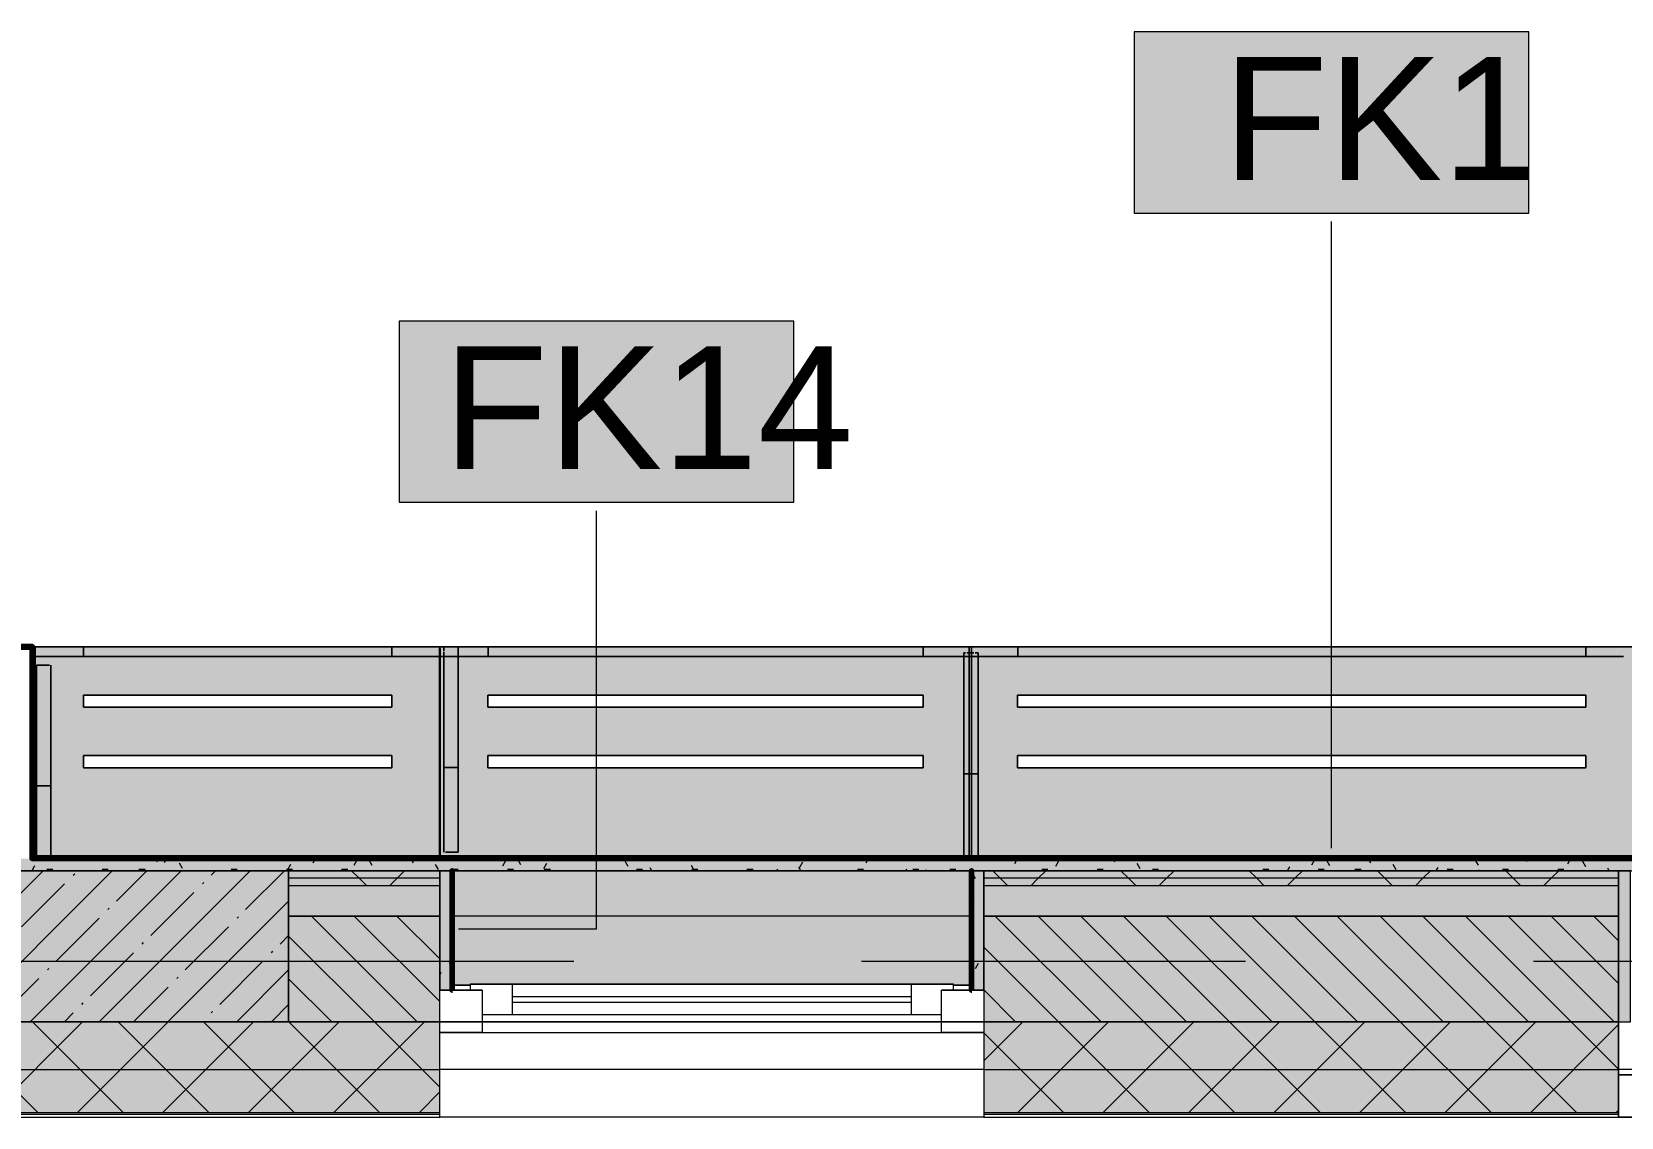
# Model space of a CAD drawing. Header units: millimetres. Extents: x -3817 to 677485, y -22715 to 103890.
# Drawn here: x 429484 to 432113, y 1661 to 3457 of the extents above; entities that cross this region are included whole.
import ezdxf

# ---------------------------------------------------------------- set-up
doc = ezdxf.new("R2010")
doc.units = ezdxf.units.MM
doc.layers.add('PDF _Геометрия', color=7, linetype='Continuous', true_color=0x1d1d1d)
doc.layers.add('PDF _Сплошная заливка', color=7, linetype='Continuous', true_color=0xffffff)
doc.layers.add('PDF _Текст', color=7, linetype='Continuous')
doc.styles.add('PDF GOST-Common', font='arial.ttf')

msp = doc.modelspace()

# ---------------------------------------------------------------- hatches: boundary and pattern name
at = {"layer": 'PDF _Сплошная заливка', "true_color": 0xeae6de, "transparency": 33554559}
h = msp.add_hatch(color=254, dxfattribs=at)
h.paths.add_polyline_path([(429489, 2090), (430159.3, 2090), (430159.3, 2439.4), (429489, 2439.4), (429489, 2312.2)], flags=0)
h.paths.add_polyline_path([(429569, 2239.4), (429569, 2259.4), (430079.3, 2259.4), (430079.3, 2239.4), (429956.7, 2239.4)], flags=0)
h.paths.add_polyline_path([(429569, 2339.4), (429569, 2359.4), (430079.3, 2359.4), (430079.3, 2339.4), (429956.7, 2339.4)], flags=0)
h = msp.add_hatch(color=254, dxfattribs=at)
h.paths.add_polyline_path([(430158.1, 2090), (431038.4, 2090), (431038.4, 2439.4), (430158.1, 2439.4), (430158.1, 2312.2)], flags=0)
h.paths.add_polyline_path([(430238.1, 2239.4), (430238.1, 2259.4), (430958.4, 2259.4), (430958.4, 2239.4), (430603.2, 2239.4)], flags=0)
h.paths.add_polyline_path([(430238.1, 2339.4), (430238.1, 2359.4), (430958.4, 2359.4), (430958.4, 2339.4), (430603.2, 2339.4)], flags=0)
h = msp.add_hatch(color=254, dxfattribs=at)
h.paths.add_polyline_path([(432067.7, 2090), (432134.6, 2090), (432134.6, 2439.4), (431034.4, 2439.4), (431034.4, 2090), (431249.7, 2090)], flags=0)
h.paths.add_polyline_path([(431249.7, 2239.4), (431114.4, 2239.4), (431114.4, 2259.4), (432054.6, 2259.4), (432054.6, 2239.4)], flags=0)
h.paths.add_polyline_path([(431249.7, 2339.4), (431114.4, 2339.4), (431114.4, 2359.4), (432054.6, 2359.4), (432054.6, 2339.4)], flags=0)
at = {"layer": 'PDF _Сплошная заливка', "transparency": 33554559}
msp.add_hatch(color=256, dxfattribs=at).paths.add_polyline_path([(434388.6, 2069), (434387.6, 2089), (429463.6, 2089), (429463.6, 2069), (434387.6, 2069)])
h = msp.add_hatch(color=256, dxfattribs=at)
h.paths.add_polyline_path([(430158.6, 2056.5), (430158.6, 2069), (429908.6, 2069), (429908.6, 2056.5), (429956.7, 2056.5)], flags=0)
h.paths.add_polyline_path([(434388.6, 2056.5), (434408.6, 2056.5), (434408.6, 2069), (434388.6, 2069)], flags=0)
h.paths.add_polyline_path([(432108.6, 2056.5), (432108.6, 2069), (431058.6, 2069), (431058.6, 2056.5), (431249.7, 2056.5)], flags=0)
h = msp.add_hatch(color=256, dxfattribs=at)
h.paths.add_polyline_path([(434388.6, 2044), (434408.6, 2044), (434408.6, 2056.5), (434388.6, 2056.5)], flags=0)
h.paths.add_polyline_path([(429908.6, 2044), (430158.6, 2044), (430158.6, 2056.5), (429908.6, 2056.5)], flags=0)
h.paths.add_polyline_path([(431249.7, 2044), (432108.6, 2044), (432108.6, 2056.5), (431058.6, 2056.5), (431058.6, 2044)], flags=0)
at = {"layer": 'PDF _Сплошная заливка', "true_color": 0xeae6de, "transparency": 33554559}
msp.add_hatch(color=254, dxfattribs=at).paths.add_polyline_path([(430179.6, 1879.5), (431037.6, 1881), (431037.6, 2069), (430179.6, 2069), (430179.6, 1881)])
at = {"layer": 'PDF _Сплошная заливка', "true_color": 0xe7e7e7, "transparency": 33554559}
h = msp.add_hatch(color=254, dxfattribs=at)
h.paths.add_polyline_path([(434388.6, 1994), (434408.6, 1994), (434408.6, 2044), (434388.6, 2044)], flags=0)
h.paths.add_polyline_path([(429908.6, 1994), (430158.6, 1994), (430158.6, 2044), (429908.6, 2044)], flags=0)
h.paths.add_polyline_path([(431249.7, 1994), (432108.6, 1994), (432108.6, 2044), (431058.6, 2044), (431058.6, 1994)], flags=0)
at = {"layer": 'PDF _Сплошная заливка', "transparency": 33554559}
h = msp.add_hatch(color=256, dxfattribs=at)
h.paths.add_polyline_path([(440958.6, 1819), (440958.6, 2019), (440708.6, 2019), (440708.6, 1819), (440946.6, 1819)], flags=0)
h.paths.add_polyline_path([(436744.6, 1819), (437508.6, 1819), (437508.6, 2019), (436208.6, 2019), (436208.6, 1819), (436421.4, 1819)], flags=0)
h.paths.add_polyline_path([(450108.6, 1819), (450108.6, 2019), (449308.6, 2019), (449308.6, 1819), (449997.2, 1819)], flags=0)
h.paths.add_polyline_path([(446608.6, 1819), (446608.6, 2019), (446108.6, 2019), (446108.6, 1819), (446118.4, 1819)], flags=0)
h.paths.add_polyline_path([(442886, 1819), (442908.6, 1819), (442908.6, 2019), (441858.6, 2019), (441858.6, 1819), (442239.6, 1819)], flags=0)
h.paths.add_polyline_path([(432108.6, 1819), (432108.6, 1994), (431058.6, 1994), (431058.6, 1819), (431249.7, 1819)], flags=0)
h.paths.add_polyline_path([(422958.6, 1819), (424008.6, 1819), (424008.6, 1994), (422958.6, 1994)], flags=0)
h.paths.add_polyline_path([(421875.9, 1819), (422058.6, 1819), (422058.6, 1994), (421808.6, 1994), (421808.6, 1819)], flags=0)
h.paths.add_polyline_path([(419228.6, 1819), (420008.6, 1819), (420008.6, 2019), (419208.6, 2019), (419208.6, 1819)], flags=0)
h.paths.add_polyline_path([(428108.6, 1819), (429008.6, 1819), (429008.6, 2019), (428108.6, 2019)], flags=0)
h.paths.add_polyline_path([(429908.6, 1819), (430158.6, 1819), (430158.6, 1994), (429908.6, 1994)], flags=0)
h = msp.add_hatch(color=256, dxfattribs=at)
h.paths.add_polyline_path([(452358.6, 1669), (452358.6, 1819), (451008.6, 1819), (451008.6, 1669)], flags=0)
h.paths.add_polyline_path([(446608.6, 1669), (446608.6, 1819), (445208.6, 1819), (445208.6, 1669)], flags=0)
h.paths.add_polyline_path([(449308.6, 1669), (450108.6, 1669), (450108.6, 1819), (449308.6, 1819), (449308.6, 1790.5)], flags=0)
h.paths.add_polyline_path([(440958.6, 1669), (440958.6, 1819), (439808.6, 1819), (439808.6, 1669)], flags=0)
h.paths.add_polyline_path([(427208.6, 1669), (427208.6, 1819), (426316.6, 1819), (426316.6, 1669), (426613.4, 1669)], flags=0)
h.paths.add_polyline_path([(434408.6, 1669), (435308.6, 1669), (435308.6, 1819), (434408.6, 1819), (434408.6, 1790.5)], flags=0)
h.paths.add_polyline_path([(441858.6, 1669), (442908.6, 1669), (442908.6, 1819), (441858.6, 1819), (441858.6, 1790.5)], flags=0)
h.paths.add_polyline_path([(432108.6, 1669), (432108.6, 1819), (431058.6, 1819), (431058.6, 1669)], flags=0)
h.paths.add_polyline_path([(448408.6, 1669), (448408.6, 1819), (447508.6, 1819), (447508.6, 1669), (448057.8, 1669)], flags=0)
h.paths.add_polyline_path([(436208.6, 1669), (437508.6, 1669), (437508.6, 1819), (436208.6, 1819), (436208.6, 1790.5)], flags=0)
h.paths.add_polyline_path([(428108.6, 1669), (430158.6, 1669), (430158.6, 1819), (428108.6, 1819), (428108.6, 1790.5)], flags=0)
h.paths.add_polyline_path([(416488.6, 1669), (418308.6, 1669), (418308.6, 1819), (416488.6, 1819), (416488.6, 1790.5)], flags=0)
h.paths.add_polyline_path([(423263.4, 1669), (424000.6, 1669), (424000.6, 1819), (422958.6, 1819), (422958.6, 1669)], flags=0)
h.paths.add_polyline_path([(422058.6, 1669), (422058.6, 1819), (420908.6, 1819), (420908.6, 1669)], flags=0)
h.paths.add_polyline_path([(420008.6, 1669), (420008.6, 1819), (419208.6, 1819), (419208.6, 1669)], flags=0)

# ---------------------------------------------------------------- linework, layer by layer
at = {"layer": 'PDF _Геометрия', "color": 7, "lineweight": 9}
for points in [[(431960.3, 3457.3), (431307.1, 3457.3), (431307.1, 3157.3), (431960.3, 3157.3)], [(430744.3, 2978.6), (430091.2, 2978.6), (430091.2, 2678.6), (430744.3, 2678.6)], [(429908.6, 2069), (429008.6, 2069), (429008.6, 1819), (429908.6, 1819)], [(430158.6, 1994), (429908.6, 1994)], [(432108.6, 1994), (431058.6, 1994)], [(429908.6, 1819), (430158.6, 1819)], [(431058.6, 1819), (432108.6, 1819)]]:
    msp.add_lwpolyline(points, close=True, dxfattribs=at)
for points in [[(431633.7, 2106.1), (431633.7, 3143.4)], [(430189.7, 1972.9), (430417.8, 1972.9), (430417.8, 2664.7)], [(430158.6, 2056.5), (429908.6, 2056.5)], [(432108.6, 2056.5), (431058.6, 2056.5)], [(430158.6, 2044), (429908.6, 2044)], [(432108.6, 2044), (431058.6, 2044)], [(428108.6, 1740), (430158.6, 1740)], [(431058.6, 1740), (432108.6, 1740)], [(428108.6, 1669), (430158.6, 1669)], [(428108.6, 1666), (430158.6, 1666)], [(431058.6, 1669), (432108.6, 1669)], [(431058.6, 1666), (432108.6, 1666)]]:
    msp.add_lwpolyline(points, dxfattribs=at)
at = {"layer": 'PDF _Геометрия', "color": 231, "lineweight": 70, "true_color": 0xff80c0}
for points in [[(434387.6, 2069), (434387.6, 2019), (434388.6, 2019), (434388.6, 2069), (434388.6, 2089), (434388.6, 2422.6), (434387.6, 2422.6), (434387.6, 2090), (429484.6, 2090), (429484.6, 2440), (429483.6, 2440), (428868.6, 2440), (428848.6, 2440), (428847.6, 2440), (428847.6, 2090), (427001, 2090), (427001, 2440), (427000, 2440), (426585, 2440), (426565, 2440), (426564, 2440), (426564, 2090), (426308.6, 2090), (426308.6, 2089)], [(428868.6, 2439), (429483.6, 2439), (429483.6, 2090), (429483.6, 2089), (434387.6, 2089)]]:
    msp.add_lwpolyline(points, dxfattribs=at)
at = {"layer": 'PDF _Геометрия', "color": 9, "lineweight": 9, "true_color": 0xc0c0c0}
for points in [[(434387.6, 2089), (429483.6, 2089), (429483.6, 2439), (429463.6, 2439), (428868.6, 2439), (428868.6, 2419), (429463.6, 2419), (429463.6, 2089), (429463.6, 2069), (434387.6, 2069)], [(431058.6, 1819), (430158.6, 1819)], [(432108.6, 1819), (432108.6, 1661), (434408.6, 1661), (434408.6, 1819)]]:
    msp.add_lwpolyline(points, dxfattribs=at)
at = {"layer": 'PDF _Геометрия', "color": 8, "lineweight": 9, "true_color": 0x808080}
for points in [[(430159.3, 2089.9), (430159.3, 2439.4), (429489, 2439.4), (429489, 2090), (429489, 2439.4), (430159.3, 2439.4)], [(429489.3, 2439.4), (430159.3, 2439.4), (429489.3, 2439.4)], [(429569.3, 2439.4), (430079.3, 2439.4), (429569.3, 2439.4)], [(431038.4, 2089.7), (431038.4, 2439.4), (430158.1, 2439.4), (430158.1, 2089.9)], [(430158.1, 2439.4), (431038.4, 2439.4)], [(430189.1, 2439.4), (431038.4, 2439.4), (430189.1, 2439.4)], [(430238.4, 2439.4), (430958.4, 2439.4), (430238.4, 2439.4)], [(432134.6, 2090), (432134.6, 2439.4), (431034.4, 2439.4), (431034.4, 2089.7)], [(431034.4, 2439.4), (432134.6, 2439.4)], [(431034.6, 2439.4), (432134.6, 2439.4), (431034.6, 2439.4)], [(431114.6, 2439.4), (432054.6, 2439.4), (431114.6, 2439.4)], [(430208.6, 1879.5), (430179.6, 1879.5), (430208.6, 1879.5)]]:
    msp.add_lwpolyline(points, dxfattribs=at)
at = {"layer": 'PDF _Геометрия', "color": 253, "lineweight": 9, "true_color": 0xaba79f}
for points in [[(429489.3, 2423.4), (429489.3, 2438.9)], [(430158.1, 2423.4), (429489.3, 2423.4)], [(430079.3, 2423.4), (429569.3, 2423.4)], [(431038.4, 2435.4), (431038.4, 2439.4)], [(429491.3, 2090), (429491.3, 2409.2), (429491.3, 2209.2), (429491.3, 2409.2)], [(429513.2, 2409.2), (429491.3, 2409.2)], [(429513.2, 2409.2), (429491.3, 2409.2)], [(429515.3, 2090), (429515.3, 2409.2), (429515.3, 2209.2), (429515.3, 2409.2)], [(430168.2, 2099.5), (430189.1, 2099.5)]]:
    msp.add_lwpolyline(points, close=True, dxfattribs=at)
at = {"layer": 'PDF _Геометрия', "color": 254, "lineweight": 9, "true_color": 0xd5d3cf}
for points in [[(429569.3, 2439.4), (429569.3, 2423.4), (429569.3, 2439.4)], [(430159.3, 2423.4), (430159.3, 2436.9)], [(430165.1, 2438.7), (430165.1, 2432.5)], [(430165.1, 2432.5), (430165.1, 2438.7), (430165.1, 2432.5)], [(430165.1, 2430.7), (430165.1, 2423.8)], [(430170.9, 2423.4), (430165.3, 2423.4)], [(430189.1, 2439.4), (430189.1, 2423.4), (430174.1, 2423.4)], [(430189.1, 2423.4), (430189.1, 2439.4), (430189.1, 2423.4)], [(431028.5, 2429.5), (431025.3, 2429.5), (431028.5, 2429.5), (431025.3, 2429.5), (431025.3, 2426.4)], [(431025.3, 2426.4), (431025.3, 2429.5), (431025.3, 2426.4)], [(431034.4, 2423.4), (431025.6, 2423.4)], [(431030.4, 2429.5), (431034, 2429.5)], [(431038.4, 2435.4), (431038.4, 2439.4)], [(431047.2, 2423.4), (431038.4, 2423.4), (431038.4, 2429.5)], [(431049.3, 2424.5), (431049.3, 2429.5), (431044.3, 2429.5), (431049.3, 2429.5), (431044.3, 2429.5)], [(431049.3, 2424.5), (431049.3, 2429.5), (431049.3, 2424.5)], [(431114.6, 2439.4), (431114.6, 2423.4), (431114.6, 2439.4)]]:
    msp.add_lwpolyline(points, dxfattribs=at)
for points in [[(430079.3, 2439.4), (430079.3, 2423.4)], [(430165.1, 2430.7), (430165.1, 2423.8)], [(430238.4, 2439.4), (430238.4, 2423.4)], [(430958.4, 2439.4), (430958.4, 2423.4)], [(431034, 2429.5), (431030.4, 2429.5)], [(432054.6, 2439.4), (432054.6, 2423.4)], [(430189.1, 2239.5), (430165.1, 2239.5)], [(429515.3, 2209.2), (429491.3, 2209.2)], [(431034.4, 2229.5), (431025.3, 2229.5)], [(431049.3, 2229.5), (431038.4, 2229.5)]]:
    msp.add_lwpolyline(points, close=True, dxfattribs=at)
at = {"layer": 'PDF _Геометрия', "color": 253, "lineweight": 9, "true_color": 0xaba79f}
for points in [[(430158.1, 2089.9), (430158.1, 2436.9)], [(430159.3, 2423.4), (430159.3, 2436.9), (430159.3, 2089.9)], [(430165.1, 2423.4), (430159.3, 2423.4), (430165.1, 2423.4), (430165.1, 2239.5), (430165.1, 2423.4), (430165.1, 2099.5), (430165.1, 2430.7)], [(430165.1, 2432.5), (430165.1, 2438.7)], [(430189.1, 2439.4), (430189.1, 2099.5), (430189.1, 2423.4), (431025.3, 2423.4), (430189.1, 2423.4)], [(430189.1, 2239.5), (430189.1, 2423.4), (430189.1, 2239.5)], [(430958.4, 2423.4), (430238.4, 2423.4), (430958.4, 2423.4)], [(431025.3, 2423.1), (431025.3, 2229.5), (431025.3, 2423.1), (431025.3, 2089.7), (431025.3, 2429.5), (431028.5, 2429.5)], [(431030.4, 2429.5), (431034, 2429.5)], [(431034.4, 2435.4), (431034.4, 2439.4)], [(431034.4, 2089.7), (431034.4, 2434.5)], [(431038.4, 2430.5), (431038.4, 2434.5), (431038.4, 2089.7)], [(431038.8, 2429.5), (431042.3, 2429.5)], [(431044.3, 2429.5), (431049.3, 2429.5), (431049.3, 2089.7), (431049.3, 2423.4)], [(431049.3, 2229.5), (431049.3, 2423.4), (431049.3, 2229.5)], [(432116.6, 2423.4), (431050.4, 2423.4), (432116.6, 2423.4)], [(432054.6, 2423.4), (431114.6, 2423.4), (432054.6, 2423.4)]]:
    msp.add_lwpolyline(points, dxfattribs=at)
at = {"layer": 'PDF _Геометрия', "color": 8, "lineweight": 9, "true_color": 0x808080}
for points in [[(430158.4, 2439.4), (430165.1, 2439.4)], [(430189.1, 2439.5), (430165.1, 2439.5)], [(430189.1, 2439.5), (430165.1, 2439.5)], [(429569, 2339.4), (429569, 2359.4), (430079.3, 2359.4), (430079.3, 2339.4)], [(429569, 2339.4), (430079.3, 2339.4), (430079.3, 2359.4), (429569, 2359.4)], [(430238.1, 2359.4), (430958.4, 2359.4), (430958.4, 2339.4), (430238.1, 2339.4)], [(430238.1, 2359.4), (430238.1, 2339.4), (430958.4, 2339.4), (430958.4, 2359.4)], [(431114.4, 2339.4), (431114.4, 2359.4), (432054.6, 2359.4), (432054.6, 2339.4)], [(431114.4, 2339.4), (432054.6, 2339.4), (432054.6, 2359.4), (431114.4, 2359.4)], [(429569, 2239.4), (429569, 2259.4), (430079.3, 2259.4), (430079.3, 2239.4)], [(429569, 2239.4), (430079.3, 2239.4), (430079.3, 2259.4), (429569, 2259.4)], [(430238.1, 2259.4), (430958.4, 2259.4), (430958.4, 2239.4), (430238.1, 2239.4)], [(430238.1, 2259.4), (430238.1, 2239.4), (430958.4, 2239.4), (430958.4, 2259.4)], [(431114.4, 2239.4), (431114.4, 2259.4), (432054.6, 2259.4), (432054.6, 2239.4)], [(431114.4, 2239.4), (432054.6, 2239.4), (432054.6, 2259.4), (431114.4, 2259.4)], [(431037.6, 1879.5), (431008.6, 1879.5)]]:
    msp.add_lwpolyline(points, close=True, dxfattribs=at)
at = {"layer": 'PDF _Геометрия', "color": 254, "lineweight": 9, "true_color": 0xe0ddd7}
for points in [[(430158.4, 2423.4), (430158.4, 2437.4)], [(431034.6, 2429.5), (431034.6, 2423.4), (431038.4, 2423.4), (431034.4, 2423.4)], [(431034.6, 2435.7), (431034.6, 2438.9)], [(431034.6, 2431), (431034.6, 2434.8)]]:
    msp.add_lwpolyline(points, dxfattribs=at)
at = {"layer": 'PDF _Геометрия', "color": 9, "lineweight": 9, "true_color": 0xc1bbaf}
for points in [[(430158.4, 2437.4), (430158.4, 2423.4)], [(431034.4, 2429.5), (431038.4, 2429.5)], [(431034.6, 2438.9), (431034.6, 2435.7)], [(431034.6, 2434.8), (431034.6, 2431)]]:
    msp.add_lwpolyline(points, dxfattribs=at)
at = {"layer": 'PDF _Геометрия', "color": 254, "lineweight": 9, "true_color": 0xdfdfdf}
msp.add_lwpolyline([(430189.1, 2439.4), (430165.1, 2439.4)], dxfattribs=at)
at = {"layer": 'PDF _Геометрия', "color": 9, "lineweight": 9, "true_color": 0xbfbfbf}
msp.add_lwpolyline([(430165.1, 2439.4), (430189.1, 2439.4)], dxfattribs=at)
at = {"layer": 'PDF _Геометрия', "color": 254, "lineweight": 9, "true_color": 0xeae9e7}
for points in [[(430165.3, 2423.4), (430170.9, 2423.4)], [(430174.1, 2423.4), (430189.1, 2423.4)], [(431025.6, 2423.4), (431034.4, 2423.4)], [(431038.4, 2423.4), (431047.2, 2423.4)]]:
    msp.add_lwpolyline(points, dxfattribs=at)
at = {"layer": 'PDF _Геометрия', "color": 254, "lineweight": 9, "true_color": 0xe5e3df}
for points in [[(430170.9, 2423.4), (430174.1, 2423.4)], [(431047.2, 2423.4), (431049.3, 2423.4)]]:
    msp.add_lwpolyline(points, dxfattribs=at)
at = {"layer": 'PDF _Геометрия', "color": 9, "lineweight": 9, "true_color": 0xcbc7bf}
for points in [[(430174.1, 2423.4), (430170.9, 2423.4)], [(431025.3, 2426.4), (431025.3, 2423.4)], [(431038.4, 2430.5), (431038.4, 2434.5)], [(431038.8, 2429.5), (431042.3, 2429.5)], [(431049.3, 2423.4), (431047.2, 2423.4)], [(431037.6, 1994), (430179.6, 1994)]]:
    msp.add_lwpolyline(points, dxfattribs=at)
for points in [[(431025.3, 2426.4), (431025.3, 2423.4)], [(431042.3, 2429.5), (431038.8, 2429.5)], [(431037.6, 2069), (430179.6, 2069)]]:
    msp.add_lwpolyline(points, close=True, dxfattribs=at)
at = {"layer": 'PDF _Геометрия', "color": 7, "lineweight": 9, "true_color": 0xefeeeb}
for points in [[(431034.6, 2423.4), (431038.4, 2423.4), (431034.4, 2423.4)], [(431034.6, 2429.5), (431038.4, 2429.5)]]:
    msp.add_lwpolyline(points, dxfattribs=at)
at = {"layer": 'PDF _Геометрия', "color": 7, "lineweight": 9, "true_color": 0xf7f6f5}
msp.add_lwpolyline([(431034.6, 2423.4), (431034.6, 2429.5)], dxfattribs=at)
at = {"layer": 'PDF _Геометрия', "color": 7, "lineweight": 9, "true_color": 0xefeeeb}
msp.add_lwpolyline([(431038.4, 2429.5), (431034.6, 2429.5)], close=True, dxfattribs=at)
at = {"layer": 'PDF _Геометрия', "color": 7, "lineweight": 9, "true_color": 0xf4f4f3}
msp.add_lwpolyline([(431038.4, 2423.4), (431038.4, 2429.5)], dxfattribs=at)
at = {"layer": 'PDF _Геометрия', "color": 254, "lineweight": 9, "true_color": 0xe0ddd7}
msp.add_lwpolyline([(431038.4, 2229.5), (431034.4, 2229.5)], close=True, dxfattribs=at)
at = {"layer": 'PDF _Геометрия', "color": 253, "lineweight": 9, "true_color": 0x9b9b9b}
for points in [[(429488.4, 2077.2), (429483.7, 2069)], [(429691.4, 2083.8), (429688.4, 2089)], [(429706.4, 2089), (429702.7, 2082.6)], [(429733.1, 2072.7), (429728, 2081.4)], [(429911.9, 2079.1), (429906.8, 2070.4)], [(429952.8, 2089), (429948.5, 2081.6)], [(430005.2, 2089), (430005.2, 2089)], [(430021.5, 2086.2), (430016.5, 2077.5)], [(430046.8, 2077.8), (430041.8, 2086.6)], [(430114.9, 2081.9), (430110.8, 2089)], [(430156.5, 2070.8), (430151.5, 2079.5)], [(430267.3, 2085.1), (430262.2, 2076.4)], [(430292.6, 2078.9), (430287.5, 2087.6)], [(430335.3, 2081), (430330.3, 2072.3)], [(430470.3, 2075.9), (430465.2, 2084.7)], [(430551.1, 2089), (430549.6, 2086.4)], [(430579.9, 2069), (430574.9, 2077.6)], [(430758.7, 2082.9), (430753.7, 2074.2)], [(430797.5, 2089), (430795.4, 2085.3)], [(430852.1, 2085.2), (430849.9, 2089)], [(430867.9, 2089), (430863.4, 2081.3)], [(431114.1, 2088.9), (431109.1, 2080.2)], [(431182.2, 2084.8), (431177.2, 2076.1)], [(431275.5, 2083.3), (431272.2, 2089)], [(431317.2, 2072.2), (431312.1, 2080.9)], [(431589.3, 2088.5), (431589, 2089)], [(431605.6, 2086.7), (431600.6, 2078)], [(431630.9, 2077.3), (431625.9, 2086)], [(431699, 2081.4), (431694.6, 2089)], [(431712.5, 2089), (431710.3, 2085.1)], [(431740.6, 2070.3), (431735.6, 2079)], [(431876.7, 2078.4), (431871.6, 2087.1)], [(431958.9, 2089), (431956, 2084)], [(432029.1, 2088.6), (432024, 2079.9)], [(432054.4, 2075.4), (432049.3, 2084.2)], [(429508.6, 2071.4), (429518.6, 2071.4)], [(429600, 2071.4), (429610.1, 2071.4)], [(429661, 2071.4), (429671, 2071.4)], [(429813.4, 2071.4), (429823.4, 2071.4)], [(429904.8, 2071.4), (429914.9, 2071.4)], [(429996.2, 2071.4), (430006.3, 2071.4)], [(430179.1, 2071.4), (430189.2, 2071.4)], [(430270.6, 2071.4), (430280.6, 2071.4)], [(430331.5, 2071.4), (430341.6, 2071.4)], [(430483.9, 2071.4), (430494, 2071.4)], [(430509.5, 2069), (430506.9, 2073.5)], [(430575.4, 2071.4), (430585.4, 2071.4)], [(430666.8, 2071.4), (430676.9, 2071.4)], [(430717.1, 2071.7), (430715.5, 2069)], [(430755.8, 2069), (430752.6, 2074.6)], [(430849.7, 2071.4), (430859.7, 2071.4)], [(430931.8, 2069), (430930.3, 2071.6)], [(430941.1, 2071.4), (430951.2, 2071.4)], [(430962.8, 2070.6), (430961.9, 2069)], [(431002.1, 2071.4), (431012.1, 2071.4)], [(431045, 2055.8), (431040, 2064.5)], [(431154.5, 2071.4), (431164.5, 2071.4)], [(431245.9, 2071.4), (431256, 2071.4)], [(431337.4, 2071.4), (431347.4, 2071.4)], [(431520.2, 2071.4), (431530.3, 2071.4)], [(431564, 2075.5), (431560.2, 2069)], [(431611.7, 2071.4), (431621.7, 2071.4)], [(431672.6, 2071.4), (431682.7, 2071.4)], [(431809.7, 2074.4), (431806.6, 2069)], [(431825, 2071.4), (431835.1, 2071.4)], [(431877.8, 2070.4), (431877, 2069)], [(431916.5, 2071.4), (431926.5, 2071.4)], [(432007.9, 2071.4), (432018, 2071.4)], [(432093.3, 2069), (432091, 2073)], [(430158.6, 2040.9), (430158.7, 2040.9)], [(431038.6, 2040.9), (431042.6, 2040.9)], [(431042, 2024.9), (431038.6, 2019)], [(432108.6, 2010.4), (432109.4, 2010.4)], [(431038.6, 1949.5), (431042.6, 1949.5)], [(432108.6, 1949.5), (432109.4, 1949.5)], [(430160.6, 1900.3), (430158.6, 1896.9)], [(430178.6, 1910.5), (430174.9, 1917)], [(431049.1, 1915.3), (431044.1, 1906.5)], [(432108.6, 1858), (432109.4, 1858)]]:
    msp.add_lwpolyline(points, dxfattribs=at)
at = {"layer": 'PDF _Геометрия', "color": 9, "lineweight": 9, "true_color": 0xc0c0c0}
for points in [[(428108.6, 1819), (428108.6, 1661), (430158.6, 1661), (430158.6, 1819), (430158.6, 1994), (430158.6, 2069), (429908.6, 2069), (429908.6, 1994), (429908.6, 1819), (429008.6, 1819), (429008.6, 2019), (428108.6, 2019), (428108.6, 1819), (427208.6, 1819), (427208.6, 1661), (428108.6, 1661)], [(430178.6, 1871), (430178.6, 2069), (430158.6, 2069), (430158.6, 1871)], [(431058.6, 1871), (431058.6, 2069), (431038.6, 2069), (431038.6, 1871)], [(431058.6, 1994), (431058.6, 1819), (431058.6, 1661), (432108.6, 1661), (432108.6, 1819), (432108.6, 1994), (432108.6, 2069), (431058.6, 2069)], [(432128.6, 1819), (432128.6, 2069), (432108.6, 2069), (432108.6, 1819)], [(430158.6, 1661), (430158.6, 1819), (431058.6, 1819), (431058.6, 1661)]]:
    msp.add_lwpolyline(points, close=True, dxfattribs=at)
at = {"layer": 'PDF _Геометрия', "lineweight": 9}
for points in [[(429252.7, 1819), (429502.7, 2069)], [(429366.8, 1819), (429616.8, 2069)], [(429480.8, 1819), (429730.8, 2069)], [(429552.3, 2061.6), (429554.7, 2063.9)], [(429594.9, 1819), (429844.9, 2069)], [(429623.6, 2018.8), (429673.8, 2069)], [(429780.4, 2061.6), (429787.8, 2069)], [(429837.4, 2004.5), (429901.9, 2069)], [(430037.7, 2044), (430025.2, 2056.5), (430012.7, 2069)], [(430075.5, 2044), (430088, 2056.5), (430100.5, 2069)], [(431098.3, 2044), (431085.8, 2056.5), (431073.3, 2069)], [(431136.2, 2044), (431148.7, 2056.5), (431161.2, 2069)], [(431310.5, 2044), (431298, 2056.5), (431285.5, 2069)], [(431348.3, 2044), (431360.8, 2056.5), (431373.3, 2069)], [(431522.6, 2044), (431510.1, 2056.5), (431497.6, 2069)], [(431560.5, 2044), (431573, 2056.5), (431585.5, 2069)], [(431734.7, 2044), (431722.2, 2056.5), (431709.7, 2069)], [(431772.6, 2044), (431785.1, 2056.5), (431797.6, 2069)], [(431946.9, 2044), (431934.4, 2056.5), (431921.9, 2069)], [(431984.7, 2044), (431997.2, 2056.5), (432009.7, 2069)], [(429466.8, 1976), (429538, 2047.3)], [(429680.6, 1961.8), (429751.9, 2033.1)], [(429766.1, 2047.3), (429768.5, 2049.7)], [(429609.3, 2004.5), (429611.7, 2006.9)], [(429708.9, 1819), (429908.6, 2018.7)], [(429523.8, 1919), (429595.1, 1990.3)], [(429737.6, 1904.7), (429808.9, 1976)], [(429823.2, 1990.3), (429825.5, 1992.7)], [(430121.3, 1819), (429946.3, 1994)], [(430158.6, 1852.3), (430017, 1994)], [(430158.6, 1923), (430087.7, 1994)], [(430158.6, 1993.8), (430158.4, 1994)], [(431252.6, 1819), (431077.6, 1994)], [(431473.3, 1669), (431323.3, 1819), (431148.3, 1994)], [(431394, 1819), (431219, 1994)], [(431614.8, 1669), (431464.8, 1819), (431289.8, 1994)], [(431535.5, 1819), (431360.5, 1994)], [(431756.2, 1669), (431606.2, 1819), (431431.2, 1994)], [(431676.9, 1819), (431501.9, 1994)], [(431897.6, 1669), (431747.6, 1819), (431572.6, 1994)], [(431818.3, 1819), (431643.3, 1994)], [(432039, 1669), (431889, 1819), (431714, 1994)], [(431959.7, 1819), (431784.7, 1994)], [(432108.6, 1740.8), (432030.4, 1819), (431855.4, 1994)], [(432101.2, 1819), (431926.2, 1994)], [(432108.6, 1882.2), (431996.9, 1994)], [(432108.6, 1952.9), (432067.6, 1994)], [(429666.4, 1947.5), (429668.7, 1949.9)], [(429894.5, 1947.5), (429908.6, 1961.7)], [(430158.6, 1710.9), (430050.5, 1819), (429908.6, 1960.9)], [(429580.8, 1862), (429652.1, 1933.3)], [(429880.2, 1933.3), (429882.6, 1935.6)], [(431331.9, 1669), (431181.9, 1819), (431058.6, 1942.3)], [(429509.5, 1904.7), (429511.9, 1907.1)], [(429794.7, 1847.7), (429865.9, 1919)], [(429823, 1819), (429908.6, 1904.7)], [(429424, 1819.2), (429495.3, 1890.5)], [(429651.9, 1819), (429709.1, 1876.2)], [(429723.4, 1890.5), (429725.7, 1892.9)], [(429979.8, 1819), (429908.6, 1890.2)], [(431111.2, 1819), (431058.6, 1871.6)], [(429566.6, 1847.7), (429568.9, 1850.1)], [(429880, 1819), (429908.6, 1847.7)], [(429493.4, 1669), (429343.4, 1819)], [(429417.7, 1669), (429567.7, 1819)], [(429634.9, 1669), (429484.9, 1819)], [(429537.8, 1819), (429552.3, 1833.5)], [(429559.1, 1669), (429709.1, 1819)], [(429776.3, 1669), (429626.3, 1819)], [(429700.5, 1669), (429850.5, 1819)], [(429765.9, 1819), (429766.1, 1819.2)], [(429917.7, 1669), (429767.7, 1819)], [(429780.4, 1833.5), (429782.8, 1835.8)], [(429842, 1669), (429992, 1819)], [(430059.1, 1669), (429909.1, 1819), (429908.6, 1819.5)], [(429983.4, 1669), (430133.4, 1819)], [(431058.6, 1754.3), (431123.3, 1819)], [(431114.8, 1669), (431264.8, 1819)], [(431256.2, 1669), (431406.2, 1819)], [(431397.6, 1669), (431547.6, 1819)], [(431539, 1669), (431689, 1819)], [(431680.4, 1669), (431830.4, 1819)], [(431821.9, 1669), (431971.9, 1819)], [(431963.3, 1669), (432108.6, 1814.4)], [(431190.5, 1669), (431058.6, 1800.9)], [(430124.8, 1669), (430158.6, 1702.8)], [(432104.7, 1669), (432108.6, 1672.9)]]:
    msp.add_lwpolyline(points, dxfattribs=at)
at = {"layer": 'PDF _Геометрия', "color": 7, "lineweight": 70, "true_color": 0xffd2ff}
for points in [[(430179.6, 1871), (430179.6, 2069), (430178.6, 2069), (430178.6, 1871)], [(431038.6, 1871), (431038.6, 2069), (431037.6, 2069), (431037.6, 1871)]]:
    msp.add_lwpolyline(points, close=True, dxfattribs=at)
at = {"layer": 'PDF _Геометрия', "color": 253, "lineweight": 9, "true_color": 0xaaaaaa}
for points in [[(428792.7, 1919), (430380.2, 1919)], [(430856.5, 1919), (431491.5, 1919)], [(431967.7, 1919), (433555.2, 1919)], [(430228.6, 1871), (430158.6, 1871)], [(431058.6, 1871), (430988.6, 1871)], [(430278.6, 1861), (430938.6, 1861)], [(430938.6, 1851), (430278.6, 1851)], [(430158.6, 1801), (431058.6, 1801)], [(432178.6, 1731), (432108.6, 1731)], [(432108.6, 1661), (434408.6, 1661)]]:
    msp.add_lwpolyline(points, dxfattribs=at)
at = {"layer": 'PDF _Геометрия', "color": 253, "lineweight": 13, "true_color": 0xaaaaaa}
for points in [[(430158.6, 1801), (430158.6, 1871), (430228.6, 1871), (430228.6, 1801)], [(431008.6, 1881), (430208.6, 1881), (430208.6, 1871), (430228.6, 1871), (430228.6, 1831), (430988.6, 1831), (430988.6, 1871), (431008.6, 1871)], [(430988.6, 1801), (430988.6, 1871), (431058.6, 1871), (431058.6, 1801)], [(432108.6, 1661), (432108.6, 1731), (432178.6, 1731), (432178.6, 1661)]]:
    msp.add_lwpolyline(points, close=True, dxfattribs=at)
for points in [[(430208.6, 1881), (431008.6, 1881)], [(430278.6, 1881), (430278.6, 1831)], [(430938.6, 1881), (430938.6, 1831)]]:
    msp.add_lwpolyline(points, dxfattribs=at)
at = {"layer": 'PDF _Геометрия', "color": 116, "lineweight": 13, "true_color": 0x008040}
for points in [[(431058.6, 1740), (430158.6, 1740)], [(432158.6, 1740), (432108.6, 1740)]]:
    msp.add_lwpolyline(points, dxfattribs=at)
at = {"layer": 'PDF _Сплошная заливка', "lineweight": 9, "transparency": 33554559}
for points in [[(431960.3, 3457.3), (431307.1, 3457.3), (431960.3, 3157.3), (431307.1, 3157.3)], [(430744.3, 2978.6), (430091.2, 2978.6), (430744.3, 2678.6), (430091.2, 2678.6)]]:
    msp.add_solid(points, dxfattribs=at)
at = {"layer": 'PDF _Сплошная заливка', "lineweight": 35, "transparency": 33554559}
for points in [[(429008.6, 1819), (429908.6, 1819), (429008.6, 2069), (429908.6, 2069)], [(430158.6, 1871), (430178.6, 1871), (430158.6, 2069), (430178.6, 2069)], [(431038.6, 1871), (431058.6, 1871), (431038.6, 2069), (431058.6, 2069)], [(432108.6, 1819), (432128.6, 1819), (432108.6, 2069), (432128.6, 2069)]]:
    msp.add_solid(points, dxfattribs=at)
at = {"layer": 'PDF _Сплошная заливка', "color": 7, "lineweight": 35, "true_color": 0xffd2ff, "transparency": 33554559}
for points in [[(430178.6, 1871), (430179.6, 1871), (430178.6, 2069)], [(431037.6, 1871), (431038.6, 1871), (431037.6, 2069)]]:
    msp.add_solid(points, dxfattribs=at)

# ---------------------------------------------------------------- texts
at = {"layer": 'PDF _Текст', "char_height": 203.2, "attachment_point": 4, "style": 'PDF GOST-Common'}
for s, insert in [('FK1', (431454.3, 3313.9)), ('FK14', (430164.1, 2835.2))]:
    msp.add_mtext(s, dxfattribs=dict(at, insert=insert))

doc.saveas('drawing.dxf')
